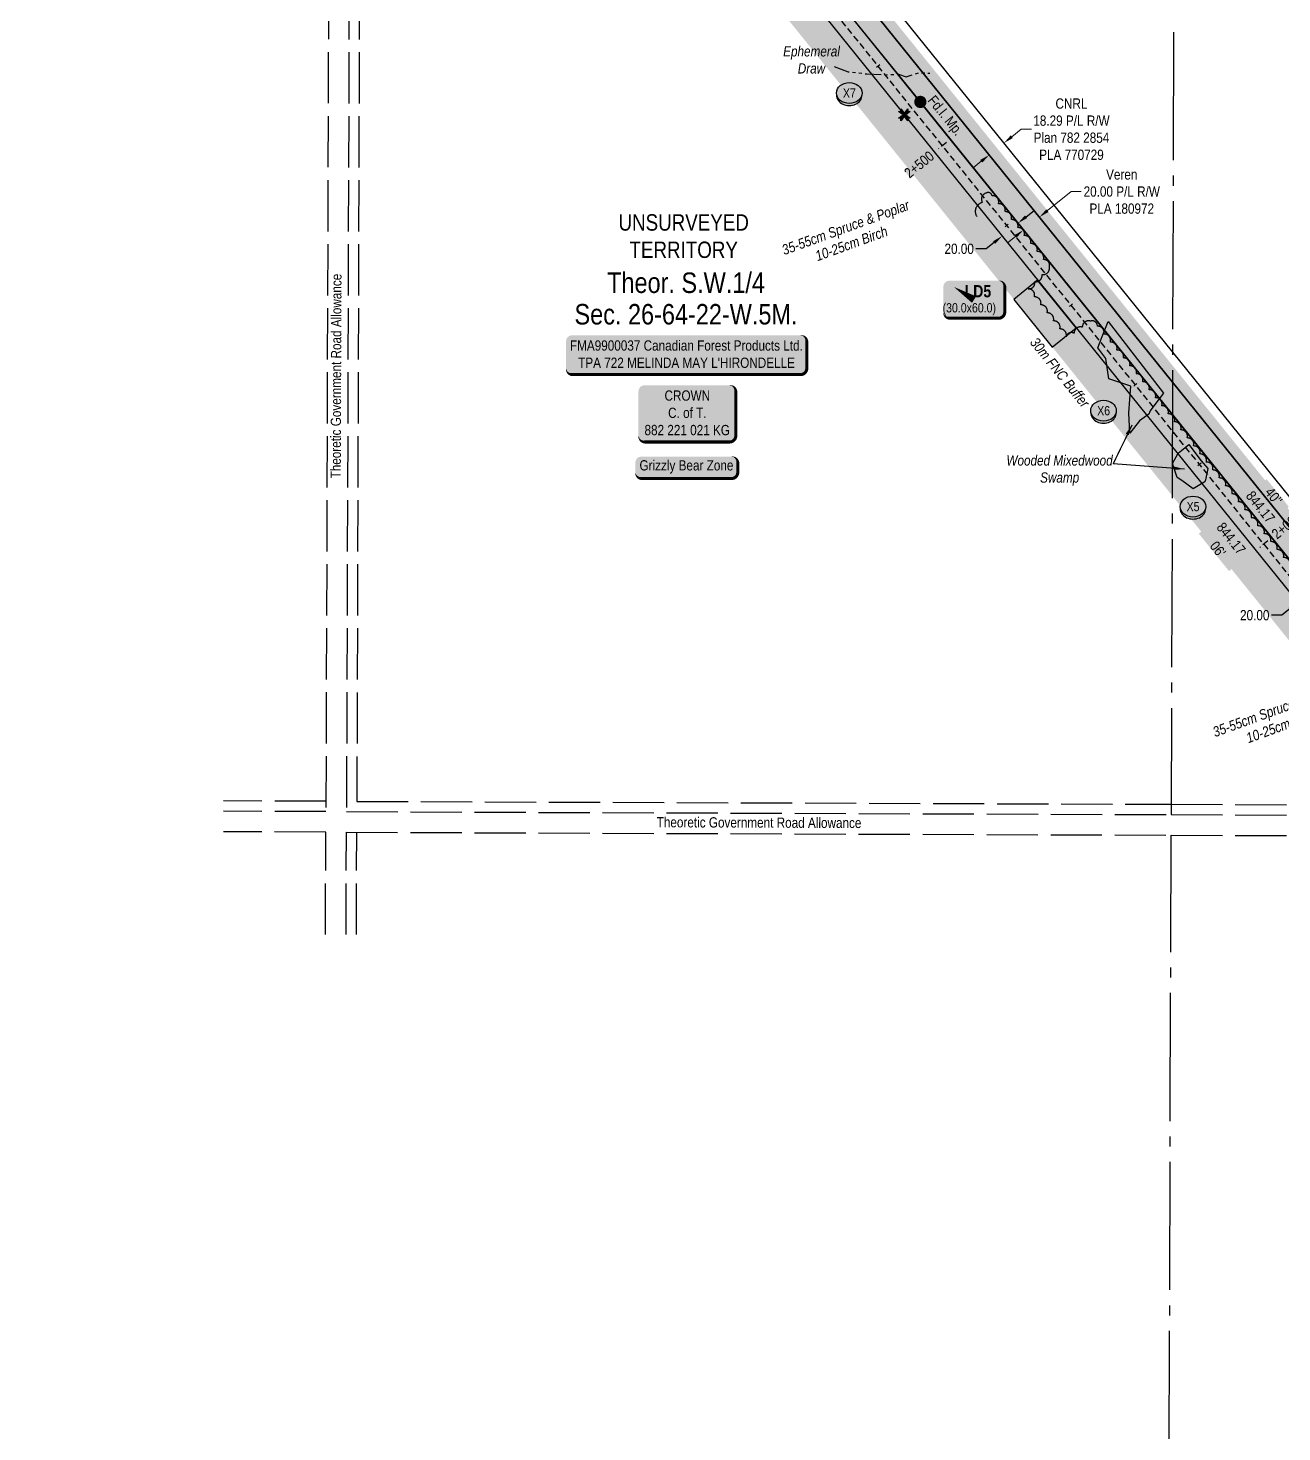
# Model space of a CAD drawing. Extents: x 481557 to 490744, y 6043801 to 6052728.
# Drawn here: x 484994 to 486218, y 6045237 to 6046608 of the extents above; entities that cross this region are included whole.
import ezdxf
from ezdxf.enums import TextEntityAlignment as Align

# ---------------------------------------------------------------- set-up
doc = ezdxf.new("R2010")
doc.units = 0
doc.header["$LTSCALE"] = 5
doc.header["$PDSIZE"] = 5
for name, pattern in [('0', [1, 1, 0]), ('foc-QUARTERLINE', [33, 25, -3, 2, -3]), ('foc-TIELINE', [1.875, 1.25, -0.625]), ('foc-TOPO-ephemeral', [6.25, 3.125, -0.625, 0.625, -0.625, 0.625, -0.625]), ('foc-UNSURVEYED', [12.5, 10, -2.5])]:
    doc.linetypes.add(name, pattern=pattern)
doc.layers.get('Defpoints').update_dxf_attribs({"color": 9})
for name, color, linetype in [('AS-OWNER', 7, 'Continuous'), ('AS-SURFACE IMPACT', 7, 'Continuous'), ('C-RW', 13, 'Continuous'), ('C-SYMBOL', 7, 'Continuous'), ('F-RW', 190, 'Continuous'), ('L-BD', 7, 'Continuous'), ('L-MON', 1, 'Continuous'), ('L-QSEC', 8, 'foc-QUARTERLINE'), ('L-ROAD-T', 7, 'Continuous'), ('L-UNS-T', 3, 'Continuous'), ('L-USEC', 7, 'foc-UNSURVEYED'), ('P-BUFFER-H 30m', 51, 'Continuous'), ('P-BUFFER-T', 40, 'Continuous'), ('P-CROSSINGS', 250, 'Continuous'), ('P-PROPOSED', 10, 'Continuous'), ('P-PROPOSED-H', 21, 'Continuous'), ('P-TEMP-BLOCKS', 250, 'Continuous'), ('P-TEMP-H', 41, 'Continuous'), ('P-TEMP_LOG DECK', 46, 'Continuous'), ('P-TXT', 4, 'Continuous'), ('T-BUSH', 110, '0'), ('T-BUSH-T', 110, 'Continuous'), ('T-DRAW', 143, 'foc-TOPO-ephemeral'), ('T-TIE', 201, 'foc-TIELINE'), ('T-WATER-T', 170, 'Continuous'), ('WETLAND', 143, 'Continuous'), ('WETLAND-T', 146, 'Continuous')]:
    doc.layers.add(name, color=color, linetype=linetype)
doc.layers.add('C-AR-T', color=13, linetype='Continuous', lineweight=9)
doc.layers.add('F-RW-T', color=190, linetype='Continuous', lineweight=9)
doc.styles.add('100L', font='ARIALN.TTF', dxfattribs={"height": 11})
doc.styles.add('175L', font='ARIALN.TTF', dxfattribs={"height": 20})
doc.styles.add('80', font='ARIALN.TTF', dxfattribs={"height": 10})
doc.styles.add('80CG', font='ARIALN.TTF', dxfattribs={"height": 10})
doc.styles.add('80L', font='ARIALN.TTF', dxfattribs={"height": 10})
doc.styles.add('80LS', font='ARIALNI.TTF', dxfattribs={"height": 10})
doc.styles.add('BOLD', font='ARIALNB.TTF')
doc.styles.add('Crossing', font='ARIALN.TTF', dxfattribs={"height": 10})
doc.dimstyles.new('Compass 5 000', dxfattribs={"dimscale": 5, "dimtxt": 9, "dimasz": 2, "dimexe": 0.2, "dimexo": 0.0625, "dimgap": 0.5, "dimtad": 0, "dimtih": 1, "dimtoh": 1, "dimzin": 0, "dimdsep": 46, "dimtxsty": '80CG', "dimcen": 0.1, "dimse1": 1, "dimse2": 1, "dimclrd": 256, "dimclrt": 256, "dimaunit": 1, "dimadec": 4, "dimazin": 0, "dimtfac": 0.06, "dimtofl": 0, "dimtmove": 0, "dimatfit": 1, "dimfxl": 0.2, "dimtolj": 1, "dimtzin": 0, "dimlwd": -1, "dimarcsym": 0})

# ---------------------------------------------------------------- blocks, each defined once
blk = doc.blocks.new('*U75')
h = blk.add_hatch(color=255)
edge = h.paths.add_edge_path()
edge.add_line((-111.5, -20), (111.5, -20))
edge.add_arc((111.5, -14), 6, 270, 360)
edge.add_line((117.5, -14), (117.5, 12.5))
edge.add_arc((111.5, 12.5), 6, 0, 90)
edge.add_line((111.5, 18.5), (-111.5, 18.5))
edge.add_arc((-111.5, 12.5), 6, 90, 180)
edge.add_line((-117.5, 12.5), (-117.5, -14))
edge.add_arc((-111.5, -14), 6, 180, 270)
at = {"color": 44, "flags": 128}
blk.add_lwpolyline([(-111.5, -20, 3, 3, 0), (111.5, -20, 3, 3, 0.414214), (117.5, -14, 3, 3, 0), (117.5, 12.5, 3, 0, 0.414214), (111.5, 18.5, 0, 0, 0), (-111.5, 18.5, 0, 0, 0.414214), (-117.5, 12.5, 0, 0, 0), (-117.5, -14, 0, 3, 0.414214)], format="xyseb", close=True, dxfattribs=at)
at = {"color": 44, "style": '80'}
blk.add_attdef('ENTER_TEXT_001', (-36, -5), '', height=10, dxfattribs=at)
blk = doc.blocks.new('*D67')
at = {"layer": 'C-AR-T', "transparency": 16777216}
for p, q in [((485989.4, 6046429.6), (486012.5, 6046448.2)), ((486012.5, 6046448.2), (486022.5, 6046448.2)), ((485958.2, 6046404.4), (485950.4, 6046398.1))]:
    blk.add_line(p, q, dxfattribs=at)
for points in [[(485988.4, 6046430.9), (485990.5, 6046428.3), (485981.7, 6046423.3)], [(485957.2, 6046405.7), (485959.3, 6046403.1), (485966, 6046410.7)]]:
    blk.add_solid(points, dxfattribs=at)
at = {"layer": 'Defpoints', "color": 0, "transparency": 16777216}
for p in [(485966, 6046410.7), (486007.9, 6046390.7), (485992.3, 6046378.1)]:
    blk.add_point(p, dxfattribs=at)
at = {"layer": 'C-AR-T', "transparency": 16777216, "insert": (486062, 6046448.2), "char_height": 10, "attachment_point": 5, "style": '80CG'}
blk.add_mtext('\\A1;Veren\\P20.00 P/L R/W\\PPLA 180972', dxfattribs=at)
blk = doc.blocks.new('*D69')
at = {"layer": 'Defpoints', "color": 0, "transparency": 16777216}
for p in [(485950.8, 6046490.7), (485932.7, 6046484.1), (485936.6, 6046479.3)]:
    blk.add_point(p, dxfattribs=at)
at = {"layer": 'F-RW-T', "transparency": 16777216}
for p, q in [((485954.7, 6046501.8), (485963.8, 6046509.1)), ((485963.8, 6046509.1), (485973.8, 6046509.1)), ((485924.9, 6046477.8), (485917.1, 6046471.5))]:
    blk.add_line(p, q, dxfattribs=at)
for points in [[(485953.7, 6046503.1), (485955.7, 6046500.5), (485946.9, 6046495.5)], [(485923.9, 6046479.1), (485925.9, 6046476.5), (485932.7, 6046484.1)]]:
    blk.add_solid(points, dxfattribs=at)
at = {"layer": 'F-RW-T', "transparency": 16777216, "insert": (486012.9, 6046509.1), "char_height": 10, "attachment_point": 5, "style": '80CG'}
blk.add_mtext('\\A1;CNRL\\P18.29 P/L R/W\\PPlan 782 2854\\PPLA 770729', dxfattribs=at)
blk = doc.blocks.new('fdia')
at = {"color": 255, "const_width": 1}
blk.add_lwpolyline([(-0.5, 0, 1), (0.5, 0, 1)], format="xyb", close=True, dxfattribs=at)
blk = doc.blocks.new('Fdiaa')
blk.add_blockref('fdia', (0, 0))
blk = doc.blocks.new('fdib')
at = {"color": 1, "const_width": 1.6}
blk.add_lwpolyline([(-0.4, 0, 1), (0.4, 0, 1)], format="xyb", close=True, dxfattribs=at)
at = {"color": 1}
blk.add_circle((0, 0), 0.8, dxfattribs=at)
blk = doc.blocks.new('Fdibb')
blk.add_blockref('fdib', (0, 0))
blk = doc.blocks.new('fdicc')
for name in ['Fdibb', 'Fdiaa']:
    blk.add_blockref(name, (0, 0))
blk = doc.blocks.new('FDI')
blk.add_blockref('fdicc', (0, 0))
blk = doc.blocks.new('TEMP')
h = blk.add_hatch(color=255)
h.dxf.hatch_style = 1
h.paths.add_polyline_path([(0, 0.25), (-0.67, 1.15), (-0.67, 0.67), (-1.15, 0.67), (-0.25, 0), (-1.15, -0.67), (-0.67, -0.67), (-0.67, -1.15), (0, -0.25), (0.67, -1.15), (0.67, -0.67), (1.15, -0.67), (0.25, 0), (1.15, 0.67), (0.67, 0.67), (0.67, 1.15)])
h.paths.add_polyline_path([(0.57, 0.85), (0.57, 0.57), (0.85, 0.57), (0.08, 0), (0.85, -0.57), (0.57, -0.57), (0.57, -0.85), (0, -0.08), (-0.57, -0.85), (-0.57, -0.57), (-0.85, -0.57), (-0.08, 0), (-0.85, 0.57), (-0.57, 0.57), (-0.57, 0.85), (0, 0.08)], flags=16)
h = blk.add_hatch(color=1)
h.dxf.hatch_style = 1
h.paths.add_polyline_path([(0, 0.08), (-0.57, 0.85), (-0.57, 0.57), (-0.85, 0.57), (-0.08, 0), (-0.85, -0.57), (-0.57, -0.57), (-0.57, -0.85), (0, -0.08), (0.57, -0.85), (0.57, -0.57), (0.85, -0.57), (0.08, 0), (0.85, 0.57), (0.57, 0.57), (0.57, 0.85)])
at = {"color": 1}
for p, q in [((-0.08, 0), (0.08, 0)), ((0, 0.08), (0, -0.08))]:
    blk.add_line(p, q, dxfattribs=at)
at = {"color": 255, "flags": 128}
blk.add_lwpolyline([(-0.25, 0), (-1.15, 0.67), (-0.67, 0.67), (-0.67, 1.15), (0, 0.25), (0.67, 1.15), (0.67, 0.67), (1.15, 0.67), (0.25, 0), (1.15, -0.67), (0.67, -0.67), (0.67, -1.15), (0, -0.25), (-0.67, -1.15), (-0.67, -0.67), (-1.15, -0.67)], close=True, dxfattribs=at)
at = {"color": 1, "flags": 128}
blk.add_lwpolyline([(-0.08, 0), (-0.85, 0.57), (-0.57, 0.57), (-0.57, 0.85), (0, 0.08), (0.57, 0.85), (0.57, 0.57), (0.85, 0.57), (0.08, 0), (0.85, -0.57), (0.57, -0.57), (0.57, -0.85), (0, -0.08), (-0.57, -0.85), (-0.57, -0.57), (-0.85, -0.57)], close=True, dxfattribs=at)
blk = doc.blocks.new('*U87')
h = blk.add_hatch(color=191)
edge = h.paths.add_edge_path()
edge.add_line((-24, -18.2), (24, -18.2))
edge.add_arc((24, -12.2), 6, 270, 360)
edge.add_line((30, -12.2), (30, 12.5))
edge.add_arc((24, 12.5), 6, 0, 90)
edge.add_line((24, 18.5), (-24, 18.5))
edge.add_arc((-24, 12.5), 6, 90, 180)
edge.add_line((-30, 12.5), (-30, -12.2))
edge.add_arc((-24, -12.2), 6, 180, 270)
at = {"color": 250, "flags": 128}
blk.add_lwpolyline([(-24, -18.2, 3, 3, 0), (24, -18.2, 3, 3, 0.414214), (30, -12.2, 3, 3, 0), (30, 12.5, 3, 0, 0.414214), (24, 18.5, 0, 0, 0), (-24, 18.5, 0, 0, 0.414214), (-30, 12.5, 0, 0, 0), (-30, -12.2, 0, 3, 0.414214)], format="xyseb", close=True, dxfattribs=at)
at = {"flags": 128}
blk.add_lwpolyline([(-19.7, 12.4, 0, 7.5, 0), (0, 0, 0, 0, 0)], format="xyseb", dxfattribs=at)
at = {"color": 250}
for tag, p, height, style in [('TEMP_AREA_W1_001', (-9.2, 2.2), 12, 'BOLD'), ('ENTER_TEXT_001', (-30.7, -12.5), 9, '80')]:
    blk.add_attdef(tag, p, '', height=height, dxfattribs=dict(at, style=style))
blk = doc.blocks.new('*D95')
at = {"layer": 'C-AR-T', "transparency": 16777216}
for p, q in [((484573.8, 6045876.3), (484573.2, 6045886.3)), ((484579.2, 6045781.5), (484582.5, 6045723)), ((484582.5, 6045723), (484592.5, 6045723))]:
    blk.add_line(p, q, dxfattribs=at)
for points in [[(484575.4, 6045876.4), (484572.1, 6045876.2), (484574.3, 6045866.4)], [(484580.9, 6045781.6), (484577.5, 6045781.4), (484578.6, 6045791.5)]]:
    blk.add_solid(points, dxfattribs=at)
at = {"layer": 'Defpoints', "color": 0, "transparency": 16777216}
for p in [(485597.2, 6045925), (485601.5, 6045850.1), (484578.6, 6045791.5)]:
    blk.add_point(p, dxfattribs=at)
at = {"layer": 'C-AR-T', "transparency": 16777216, "insert": (484631.6, 6045723), "char_height": 10, "attachment_point": 5, "style": '80CG'}
blk.add_mtext('\\A1;Veren\\P15.00 P/L R/W\\PPLA 190056', dxfattribs=at)
blk = doc.blocks.new('*D100')
at = {"layer": 'Defpoints', "color": 0, "transparency": 16777216}
for p in [(486233.7, 6046047.1), (486259.4, 6046047.2), (486243.8, 6046034.7)]:
    blk.add_point(p, dxfattribs=at)
at = {"layer": 'P-TXT', "transparency": 16777216}
for p, q in [((486257.1, 6046066), (486264.9, 6046072.2)), ((486226, 6046040.8), (486218.2, 6046034.6)), ((486218.2, 6046034.6), (486208.2, 6046034.6))]:
    blk.add_line(p, q, dxfattribs=at)
for points in [[(486256, 6046067.3), (486258.1, 6046064.7), (486249.3, 6046059.7)], [(486224.9, 6046042.1), (486227, 6046039.6), (486233.7, 6046047.1)]]:
    blk.add_solid(points, dxfattribs=at)
at = {"layer": 'P-TXT', "transparency": 16777216, "insert": (486191.8, 6046034.6), "char_height": 10, "attachment_point": 5, "style": '80CG'}
blk.add_mtext('\\A1;20.00', dxfattribs=at)
blk = doc.blocks.new('*D101')
at = {"layer": 'Defpoints', "color": 0, "transparency": 16777216}
for p in [(485962, 6046415.9), (485945.2, 6046404.8), (485946.4, 6046403.3)]:
    blk.add_point(p, dxfattribs=at)
at = {"layer": 'P-TXT', "transparency": 16777216}
for p, q in [((485968.6, 6046423.6), (485976.4, 6046429.9)), ((485937.4, 6046398.5), (485929.7, 6046392.3)), ((485929.7, 6046392.3), (485919.7, 6046392.3))]:
    blk.add_line(p, q, dxfattribs=at)
for points in [[(485967.5, 6046424.9), (485969.6, 6046422.3), (485960.8, 6046417.4)], [(485936.4, 6046399.8), (485938.5, 6046397.2), (485945.2, 6046404.8)]]:
    blk.add_solid(points, dxfattribs=at)
at = {"layer": 'P-TXT', "transparency": 16777216, "insert": (485903.3, 6046392.3), "char_height": 10, "attachment_point": 5, "style": '80CG'}
blk.add_mtext('\\A1;20.00', dxfattribs=at)
blk = doc.blocks.new('xing2')
h = blk.add_hatch(color=50)
h.dxf.hatch_style = 1
edge = h.paths.add_edge_path()
edge.add_ellipse((0, 0), major_axis=(-12.5, 0), ratio=0.816297, start_angle=0, end_angle=360)
h = blk.add_hatch(color=250)
h.dxf.hatch_style = 1
edge = h.paths.add_edge_path()
edge.add_ellipse((0, -2), major_axis=(-12.5, 0), ratio=0.816297, start_angle=0, end_angle=180)
edge.add_line((12.5, -2), (12.5, 0))
edge.add_ellipse((0, 0), major_axis=(-12.5, 0), ratio=0.816297, start_angle=0, end_angle=180, ccw=False)
edge.add_line((-12.5, 0), (-12.5, -2))
at = {"color": 250}
blk.add_ellipse((0, 0), major_axis=(-12.5, 0), ratio=0.816297, dxfattribs=at)
blk.add_ellipse((0, -2), major_axis=(-12.5, 0), ratio=0.816297, start_param=0, end_param=3.141593, dxfattribs=at)
at = {"color": 250, "style": 'Crossing'}
blk.add_attdef('CROSSING', text='', height=9, dxfattribs=at).set_placement((0.1, 0), align=Align.MIDDLE_CENTER)
at = {"color": 250, "style": 'Crossing', "flags": 1}
for tag, p in [('OWNER', (0.1, -12.5)), ('DESCRIPTION', (0.1, -25.8)), ('LOCATION', (0.1, -39.3)), ('DWG_REF', (0.1, -52.8))]:
    blk.add_attdef(tag, text='', height=9, dxfattribs=at).set_placement(p, align=Align.MIDDLE_CENTER)
blk = doc.blocks.new('*U175')
h = blk.add_hatch(color=255)
edge = h.paths.add_edge_path()
edge.add_line((-44, -11.5), (44, -11.5))
edge.add_arc((44, -5.5), 6, 270, 360)
edge.add_line((50, -5.5), (50, 4))
edge.add_arc((44, 4), 6, 0, 90)
edge.add_line((44, 10), (-44, 10))
edge.add_arc((-44, 4), 6, 90, 180)
edge.add_line((-50, 4), (-50, -5.5))
edge.add_arc((-44, -5.5), 6, 180, 270)
at = {"color": 131, "flags": 128}
blk.add_lwpolyline([(-44, -11.5, 3, 3, 0), (44, -11.5, 3, 3, 0.414214), (50, -5.5, 3, 3, 0), (50, 4, 3, 0, 0.414214), (44, 10, 0, 0, 0), (-44, 10, 0, 0, 0.414214), (-50, 4, 0, 0, 0), (-50, -5.5, 0, 3, 0.414214)], format="xyseb", close=True, dxfattribs=at)
at = {"color": 131, "style": '80'}
blk.add_attdef('ENTER_TEXT_001', (-36, -5), '', height=10, dxfattribs=at)
blk = doc.blocks.new('*U32')
h = blk.add_hatch(color=255)
edge = h.paths.add_edge_path()
edge.add_line((-41.5, -28.5), (41.5, -28.5))
edge.add_arc((41.5, -22.5), 6, 270, 360)
edge.add_line((47.5, -22.5), (47.5, 21))
edge.add_arc((41.5, 21), 6, 0, 90)
edge.add_line((41.5, 27), (-41.5, 27))
edge.add_arc((-41.5, 21), 6, 90, 180)
edge.add_line((-47.5, 21), (-47.5, -22.5))
edge.add_arc((-41.5, -22.5), 6, 180, 270)
at = {"color": 14, "flags": 128}
blk.add_lwpolyline([(-41.5, -28.5, 3, 3, 0), (41.5, -28.5, 3, 3, 0.414214), (47.5, -22.5, 3, 3, 0), (47.5, 21, 3, 0, 0.414214), (41.5, 27, 0, 0, 0), (-41.5, 27, 0, 0, 0.414214), (-47.5, 21, 0, 0, 0), (-47.5, -22.5, 0, 3, 0.414214)], format="xyseb", close=True, dxfattribs=at)
at = {"color": 14, "style": '80'}
blk.add_attdef('ENTER_TEXT_001', (-26.8, -4.9), '', height=10, dxfattribs=at)

msp = doc.modelspace()

# ---------------------------------------------------------------- hatches: boundary and pattern name
at = {"layer": 'P-BUFFER-H 30m'}
h = msp.add_hatch(color=256, dxfattribs=at)
h.dxf.hatch_style = 1
edge = h.paths.add_edge_path()
edge.add_line((484340.381, 6048613.97), (484003.208, 6048912.075))
edge.add_line((484003.208, 6048912.075), (483912.878, 6049036.152))
edge.add_arc((483888.624, 6049018.495), 30, 36.05524, 126.05524)
edge.add_line((483870.967, 6049042.749), (483823.881, 6049008.469))
edge.add_line((483823.881, 6049008.469), (483769.927, 6049082.579))
edge.add_arc((483745.674, 6049064.922), 30, 36.05524, 74.636786)
edge.add_arc((483723.651, 6049095.172), 30, 357.473695, 396.05524)
edge.add_line((483747.905, 6049112.829), (483721.023, 6049149.754))
edge.add_arc((483696.77, 6049132.097), 30, 36.05524, 90.111212)
edge.add_line((483696.711, 6049162.097), (483696.751, 6049173.225))
edge.add_arc((483666.751, 6049173.33), 30, 359.797904, 396.05524)
edge.add_line((483691.004, 6049190.987), (483344.157, 6049667.416))
edge.add_arc((483319.903, 6049649.759), 30, 36.05524, 50.961766)
edge.add_line((483338.798, 6049673.061), (483192.043, 6049792.063))
edge.add_line((483192.043, 6049792.063), (483068.853, 6049891.956))
edge.add_line((483068.853, 6049891.956), (483068.906, 6049973.808))
edge.add_arc((483038.906, 6049973.827), 30, 359.962988, 377.004049)
edge.add_line((483067.595, 6049982.6), (483024.782, 6050122.599))
edge.add_arc((482996.093, 6050113.826), 30, 17.004049, 69.763828)
edge.add_line((483006.47, 6050141.974), (483015.33, 6050158.643))
edge.add_arc((482988.84, 6050172.723), 30, 332.008161, 353.661808)
edge.add_line((483018.656, 6050169.411), (483037.528, 6050339.308))
edge.add_line((483037.528, 6050339.308), (483126.42, 6050329.434))
edge.add_arc((483129.732, 6050359.251), 30, 263.661808, 353.661808)
edge.add_line((483159.548, 6050355.939), (483161.755, 6050375.806))
edge.add_arc((483131.939, 6050379.118), 30, 353.661808, 443.661808)
edge.add_line((483135.25, 6050408.934), (482996.674, 6050424.327))
edge.add_arc((482993.362, 6050394.51), 30, 83.661808, 173.661808)
edge.add_line((482963.546, 6050397.822), (482954.388, 6050315.372))
edge.add_line((482954.388, 6050315.372), (482908.511, 6050113.203))
edge.add_arc((482937.767, 6050106.564), 30, 167.214757, 257.214757)
edge.add_line((482931.128, 6050077.308), (482956.766, 6050071.49))
edge.add_line((482956.766, 6050071.49), (482988.912, 6049966.37))
edge.add_line((482988.912, 6049966.37), (482988.848, 6049868.165))
edge.add_arc((483018.848, 6049868.146), 30, 179.962988, 230.961766)
edge.add_line((482999.953, 6049844.844), (483141.663, 6049729.933))
edge.add_line((483141.663, 6049729.933), (483283.338, 6049615.05))
edge.add_line((483283.338, 6049615.05), (483642.378, 6049121.874))
edge.add_arc((483666.632, 6049139.531), 30, 216.05524, 270.111212)
edge.add_line((483666.69, 6049109.531), (483666.651, 6049098.403))
edge.add_arc((483696.65, 6049098.298), 30, 179.797904, 217.303869)
edge.add_line((483672.787, 6049080.116), (483675.185, 6049076.97))
edge.add_arc((483699.048, 6049095.151), 30, 217.303869, 254.249544)
edge.add_arc((483720.878, 6049065.019), 30, 177.595482, 216.05524)
edge.add_line((483696.624, 6049047.362), (483762.131, 6048957.382))
edge.add_line((483762.131, 6048957.382), (483689.322, 6048904.388))
edge.add_arc((483706.976, 6048880.133), 30, 126.048728, 216.048728)
edge.add_line((483682.721, 6048862.478), (483688.606, 6048854.393))
edge.add_arc((483712.861, 6048872.048), 30, 216.048728, 306.048728)
edge.add_line((483730.515, 6048847.792), (483811.244, 6048906.55))
edge.add_arc((483793.59, 6048930.806), 30, 306.048728, 312.387022)
edge.add_arc((483812.889, 6048938.633), 30, 271.76727, 306.05524)
edge.add_line((483830.546, 6048914.379), (483877.632, 6048948.659))
edge.add_line((483877.632, 6048948.659), (483941.753, 6048860.583))
edge.add_arc((483966.007, 6048878.24), 30, 216.05524, 228.519101)
edge.add_line((483946.136, 6048855.765), (484284.245, 6048556.832))
edge.add_line((484284.245, 6048556.832), (485176.199, 6047451.079))
edge.add_line((485176.199, 6047451.079), (485115.331, 6047401.981))
edge.add_arc((485134.167, 6047378.631), 30, 128.89134, 162.898988)
edge.add_arc((485121.912, 6047362.344), 30, 123.182874, 128.14601)
edge.add_line((485103.382, 6047385.938), (485024.739, 6047324.171))
edge.add_arc((485043.269, 6047300.578), 30, 128.14601, 218.14601)
edge.add_line((485019.675, 6047282.048), (485025.852, 6047274.183))
edge.add_arc((485049.445, 6047292.713), 30, 218.14601, 308.14601)
edge.add_line((485067.975, 6047269.12), (485138.977, 6047324.885))
edge.add_line((485138.977, 6047324.885), (485407.647, 6046991.815))
edge.add_arc((485430.997, 6047010.651), 30, 218.89134, 247.615614)
edge.add_line((485419.573, 6046982.911), (485422.084, 6046981.877))
edge.add_line((485422.084, 6046981.877), (485493.919, 6046892.816))
edge.add_arc((485517.27, 6046911.651), 30, 218.889225, 255.640835)
edge.add_line((485509.83, 6046882.588), (485524.425, 6046878.852))
edge.add_line((485524.425, 6046878.852), (486832.586, 6045257.03))
edge.add_line((486832.586, 6045257.03), (487266.202, 6044719.512))
edge.add_line((487266.202, 6044719.512), (487219.98, 6044719.388))
edge.add_arc((487220.061, 6044689.388), 30, 90.15427, 180.15427)
edge.add_line((487190.061, 6044689.307), (487190.088, 6044679.312))
edge.add_arc((487220.088, 6044679.393), 30, 180.15427, 270.15427)
edge.add_line((487220.168, 6044649.393), (487324.124, 6044649.673))
edge.add_arc((487324.044, 6044679.673), 30, 270.15427, 270.616912)
edge.add_arc((487340.88, 6044674.721), 30, 236.602714, 270.15427)
edge.add_line((487340.961, 6044644.721), (487521.159, 6044645.206))
edge.add_arc((487521.079, 6044675.206), 30, 270.15427, 360.15427)
edge.add_line((487551.078, 6044675.287), (487551.025, 6044695.276))
edge.add_arc((487521.025, 6044695.196), 30, 0.15427, 90.15427)
edge.add_line((487520.944, 6044725.195), (487364.729, 6044724.775))
edge.add_line((487364.729, 6044724.775), (486894.845, 6045307.251))
edge.add_line((486894.845, 6045307.251), (485576.26, 6046941.996))
edge.add_arc((485552.909, 6046923.162), 30, 38.889638, 75.640835)
edge.add_line((485560.349, 6046952.224), (485545.755, 6046955.96))
edge.add_line((485545.755, 6046955.96), (485476.308, 6047042.059))
edge.add_arc((485452.958, 6047023.225), 30, 38.889225, 67.615614)
edge.add_line((485464.382, 6047050.964), (485461.869, 6047051.999))
edge.add_line((485461.869, 6047051.999), (485204.461, 6047371.107))
edge.add_line((485204.461, 6047371.107), (485265.329, 6047420.206))
edge.add_arc((485246.493, 6047443.556), 30, 308.89134, 398.89134)
edge.add_line((485269.843, 6047462.392), (484486.955, 6048432.936))
edge.add_line((484486.955, 6048432.936), (484492.388, 6048439.076))
edge.add_arc((484469.921, 6048458.956), 30, 318.496338, 408.424467)
edge.add_line((484489.829, 6048481.398), (484342.29, 6048612.277))
edge.add_line((484342.29, 6048612.277), (484340.381, 6048613.97))
at = {"layer": 'P-PROPOSED-H'}
h = msp.add_hatch(color=256, dxfattribs=at)
h.dxf.hatch_style = 1
h.paths.add_polyline_path([(483720.878, 6049065.019), (483812.889, 6048938.633), (483884.229, 6048990.57), (483966.007, 6048878.24), (484306.009, 6048577.634), (485218.384, 6047446.565), (485134.167, 6047378.631), (485430.997, 6047010.651), (485440.612, 6047006.691), (485517.27, 6046911.651), (485541.519, 6046905.443), (486855.937, 6045275.864), (487340.88, 6044674.721), (487521.079, 6044675.206), (487521.025, 6044695.196), (487350.416, 6044694.736), (486871.495, 6045288.415), (485552.909, 6046923.162), (485528.66, 6046929.369), (485452.958, 6047023.225), (485443.342, 6047027.185), (485162.276, 6047375.622), (485246.493, 6047443.556), (484320.51, 6048591.495), (483980.883, 6048891.77), (483888.624, 6049018.495), (483817.284, 6048966.559), (483745.674, 6049064.922)])
at = {"layer": 'P-TEMP-H'}
h = msp.add_hatch(color=256, dxfattribs=at)
h.dxf.hatch_style = 1
h.paths.add_polyline_path([(486017.559, 6046315.14), (485979.909, 6046361.816), (485956.571, 6046342.991), (485994.221, 6046296.315)])

# ---------------------------------------------------------------- linework, layer by layer
at = {"layer": 'C-RW', "flags": 128}
for points in [[(484833.716, 6047429.441), (485032.482, 6047451.869), (485050.865, 6047453.948), (485070.728, 6047456.19), (485142.205, 6047464.259), (485152.587, 6047451.45), (485152.587, 6047451.45), (485289.845, 6047281.284), (485319.738, 6047244.108), (485503.903, 6047015.906), (485506.501, 6047012.685), (485519.161, 6046996.865), (485521.75, 6046993.579), (485526.812, 6046987.379), (485546.476, 6046963), (485555.83, 6046951.328), (485568.288, 6046935.958), (485802.83, 6046645.059), (486111.665, 6046262.286), (486445.186, 6045848.788)], [(486395.099, 6045879.024), (486111.423, 6046230.794), (485865.39, 6046535.736), (485777.063, 6046645.151), (485552.909, 6046923.162), (485540.371, 6046938.815), (485530.959, 6046950.484), (485502.445, 6046985.802), (485494.784, 6046995.291), (485479.402, 6047014.342), (485458.901, 6047039.735), (485319.638, 6047212.49), (485289.597, 6047249.737), (485133.827, 6047442.869), (485073.177, 6047435.996), (485053.313, 6047433.754), (484838.552, 6047409.869)]]:
    msp.add_lwpolyline(points, dxfattribs=at)
at = {"layer": 'F-RW', "flags": 128}
for points in [[(486445.186, 6045848.788), (486111.665, 6046262.286), (485802.83, 6046645.059), (485568.288, 6046935.958), (485555.83, 6046951.328), (485546.476, 6046963), (485526.812, 6046987.379), (485521.75, 6046993.579), (485519.161, 6046996.865), (485506.352, 6047012.652), (485503.754, 6047015.873), (485319.738, 6047244.108), (485289.697, 6047281.251), (485152.439, 6047451.417), (485142.055, 6047464.225), (485127.174, 6047482.662), (485058.254, 6047568.205), (484501.979, 6048257.818)], [(484525.534, 6048257.732), (485148.701, 6047485.093), (485163.612, 6047466.681), (485175.993, 6047451.331), (485289.789, 6047310.256), (485319.83, 6047273.027), (485526.045, 6047017.354), (485549.15, 6046988.742), (485560.656, 6046974.477), (485570.053, 6046962.795), (485582.432, 6046947.593), (485826.395, 6046644.976), (486111.604, 6046291.291), (486468.672, 6045848.704)]]:
    msp.add_lwpolyline(points, dxfattribs=at)
at = {"layer": 'L-QSEC'}
for p, q in [((486112.539, 6046603.979), (486110.253, 6045839.927)), ((486107.878, 6045045.773), (486110.193, 6045819.821))]:
    msp.add_line(p, q, dxfattribs=at)
at = {"layer": 'L-USEC'}
for p, q in [((485287.688, 6046646.891), (485285.141, 6045842.868)), ((485307.794, 6046646.827), (485305.247, 6045842.797)), ((485317.847, 6046646.795), (485315.332, 6045852.814)), ((485285.186, 6045852.921), (485185.227, 6045853.283)), ((485315.332, 6045852.814), (486110.301, 6045849.98)), ((486110.301, 6045849.98), (486915.309, 6045847.114)), ((485285.15, 6045842.868), (485185.195, 6045843.23)), ((485305.247, 6045842.797), (486110.265, 6045839.927)), ((486110.265, 6045839.927), (486915.273, 6045837.061)), ((485285.077, 6045822.762), (485185.132, 6045823.124)), ((485284.761, 6045722.816), (485285.077, 6045822.762)), ((485304.867, 6045722.745), (485305.183, 6045822.699)), ((485305.183, 6045822.691), (486110.193, 6045819.821)), ((485314.92, 6045722.709), (485315.236, 6045822.667)), ((486110.193, 6045819.821), (486915.202, 6045816.955))]:
    msp.add_line(p, q, dxfattribs=at)
at = {"layer": 'T-BUSH', "flags": 128}
msp.add_lwpolyline([(486726.766, 6045386.499, 0.52056705), (486736.701, 6045387.586, 0.52056705), (486746.637, 6045388.672, 0.52056705), (486756.572, 6045389.758, 0.52056705), (486765.608, 6045393.303, 0.52056705), (486765.572, 6045401.32, 0.52056705), (486761.594, 6045410.489, 0.52056705), (486757.616, 6045419.658, 0.52056705), (486753.638, 6045428.826, 0.52056705), (486748.294, 6045437.167, 0.52056705), (486742.006, 6045444.936, 0.52056705), (486735.718, 6045452.705, 0.52056705), (486729.43, 6045460.474, 0.52056705), (486723.142, 6045468.243, 0.52056705), (486716.854, 6045476.012, 0.52056705), (486710.566, 6045483.781, 0.52056705), (486704.278, 6045491.55, 0.52056705), (486697.99, 6045499.318, 0.52056705), (486691.702, 6045507.087, 0.52056705), (486685.414, 6045514.856, 0.52056705), (486679.127, 6045522.625, 0.52056705), (486672.839, 6045530.394, 0.52056705), (486666.551, 6045538.163, 0.52056705), (486660.268, 6045545.936, 0.52056705), (486654.026, 6045553.742, 0.52056705), (486647.784, 6045561.548, 0.52056705), (486641.542, 6045569.354, 0.52056705), (486635.3, 6045577.159, 0.52056705), (486629.058, 6045584.965, 0.52056705), (486622.816, 6045592.771, 0.52056705), (486616.574, 6045600.577, 0.52056705), (486610.332, 6045608.383, 0.52056705), (486604.091, 6045616.189, 0.52056705), (486597.838, 6045623.987, 0.52056705), (486591.557, 6045631.76, 0.52056705), (486585.275, 6045639.534, 0.52056705), (486578.993, 6045647.308, 0.52056705), (486572.712, 6045655.082, 0.52056705), (486566.43, 6045662.856, 0.52056705), (486560.148, 6045670.63, 0.52056705), (486553.867, 6045678.404, 0.52056705), (486547.585, 6045686.178, 0.52056705), (486541.303, 6045693.952, 0.52056705), (486535.022, 6045701.726, 0.52056705), (486528.74, 6045709.5, 0.52056705), (486522.458, 6045717.274, 0.52056705), (486516.177, 6045725.048, 0.52056705), (486509.895, 6045732.822, 0.52056705), (486503.613, 6045740.596, 0.52056705), (486497.332, 6045748.37, 0.52056705), (486491.05, 6045756.144, 0.52056705), (486484.768, 6045763.918, 0.52056705), (486478.487, 6045771.692, 0.52056705), (486470.839, 6045771.322, 0.52056705), (486463.777, 6045775.658, 0.52056705), (486457.178, 6045783.165, 0.52056705), (486449.553, 6045781.024, 0.52056705), (486441.522, 6045775.074, 0.52056705), (486434.639, 6045778.188, 0.52056705), (486428.345, 6045785.952, 0.52056705), (486422.052, 6045793.716, 0.52056705), (486415.758, 6045801.481, 0.52056705), (486409.464, 6045809.245, 0.52056705), (486403.17, 6045817.009, 0.52056705), (486398.123, 6045824.581, 0.52056705), (486406.457, 6045830.098, 0.52056705), (486414.792, 6045835.614, 0.52056705), (486420.219, 6045841.61, 0.52056705), (486414.096, 6045849.51, 0.52056705), (486407.973, 6045857.409, 0.52056705), (486401.85, 6045865.308, 0.52056705), (486395.727, 6045873.208, 0.52056705), (486389.524, 6045881.044, 0.52056705), (486383.241, 6045888.817, 0.52056705), (486376.959, 6045896.591, 0.52056705), (486370.676, 6045904.364, 0.52056705), (486364.393, 6045912.137, 0.52056705), (486358.111, 6045919.91, 0.52056705), (486351.828, 6045927.683, 0.52056705), (486345.545, 6045935.456, 0.52056705), (486339.263, 6045943.229, 0.52056705), (486332.98, 6045951.003, 0.52056705), (486326.697, 6045958.776, 0.52056705), (486320.415, 6045966.549, 0.52056705), (486314.132, 6045974.322, 0.52056705), (486307.848, 6045982.094, 0.52056705), (486301.564, 6045989.866, 0.52056705), (486295.28, 6045997.638, 0.52056705), (486288.995, 6046005.41, 0.52056705), (486282.711, 6046013.182, 0.52056705), (486276.427, 6046020.954, 0.52056705), (486270.143, 6046028.725, 0.52056705), (486263.859, 6046036.497, 0.52056705), (486257.574, 6046044.269, 0.52056705), (486251.29, 6046052.041, 0.52056705), (486245.006, 6046059.813, 0.52056705), (486238.722, 6046067.585, 0.52056705), (486232.438, 6046075.357, 0.52056705), (486226.153, 6046083.129, 0.52056705), (486219.869, 6046090.901, 0.52056705), (486213.585, 6046098.673, 0.52056705), (486207.301, 6046106.444, 0.52056705), (486201.017, 6046114.216, 0.52056705), (486194.732, 6046121.988, 0.52056705), (486188.448, 6046129.76, 0.52056705), (486182.164, 6046137.532, 0.52056705), (486175.88, 6046145.304, 0.52056705), (486169.596, 6046153.076, 0.52056705), (486163.311, 6046160.848, 0.52056705), (486157.027, 6046168.62, 0.52056705), (486150.743, 6046176.392, 0.52056705), (486144.471, 6046184.173, 0.52056705), (486138.266, 6046192.009, 0.52056705), (486132.061, 6046199.844, 0.52056705), (486125.857, 6046207.68, 0.52056705), (486119.652, 6046215.515, 0.52056705), (486113.457, 6046223.358, 0.52056705), (486107.263, 6046231.203, 0.52056705), (486101.07, 6046239.047, 0.52056705), (486094.876, 6046246.891, 0.52056705), (486088.683, 6046254.736, 0.52056705), (486082.479, 6046262.571, 0.52056705), (486076.156, 6046270.313, 0.52056705), (486069.834, 6046278.054, 0.52056705), (486063.512, 6046285.795, 0.52056705), (486057.19, 6046293.536, 0.52056705), (486050.868, 6046301.277, 0.52056705), (486044.546, 6046309.018, 0.52056705), (486038.224, 6046316.759, 0.52056705), (486031.554, 6046321.737, 0.52056705), (486023.511, 6046315.804, 0.52056705), (486015.467, 6046309.871, 0.52056705), (486007.734, 6046306.262, 0.52056705), (486001.53, 6046314.098, 0.52056705), (485995.325, 6046321.933, 0.52056705), (485989.121, 6046329.769, 0.52056705), (485982.917, 6046337.605, 0.52056705), (485976.712, 6046345.441, 0.52056705), (485970.508, 6046353.277, 0.52056705), (485976.966, 6046360.282, 0.52056705), (485984.14, 6046367.241, 0.52056705), (485991.314, 6046374.2, 0.52056705), (485985.628, 6046381.943, 0.52056705), (485979.353, 6046389.722, 0.52056705), (485973.077, 6046397.5, 0.52056705), (485966.802, 6046405.279, 0.52056705), (485960.526, 6046413.058, 0.52056705), (485954.25, 6046420.837, 0.52056705), (485947.975, 6046428.616, 0.52056705), (485941.699, 6046436.395, 0.52056705), (485935.424, 6046444.173, 0.52056705), (485929.882, 6046446.894, 0.52056705), (485926.077, 6046437.652, 0.52056705), (485920.431, 6046423.938, 0.52056705)], format="xyb", dxfattribs=at)
at = {"layer": 'T-DRAW', "flags": 128}
msp.add_lwpolyline([(485781.211, 6046570.203), (485795.047, 6046565.139), (485813.266, 6046563.128), (485833.89, 6046562.298), (485844.104, 6046562.779), (485851.654, 6046560.149), (485863.601, 6046564.047), (485874.674, 6046563.973)], dxfattribs=at)
at = {"layer": 'T-TIE'}
for p, q in [((485825.767, 6046572.014), (485822.655, 6046569.504)), ((485890.847, 6046496.1), (485883.068, 6046489.825)), ((485951.264, 6046416.424), (485948.152, 6046413.914)), ((486014.014, 6046338.63), (486010.902, 6046336.12)), ((486076.764, 6046260.837), (486073.652, 6046258.327)), ((486139.514, 6046183.043), (486136.402, 6046180.533)), ((486204.598, 6046107.132), (486196.819, 6046100.857))]:
    msp.add_line(p, q, dxfattribs=at)
at = {"layer": 'WETLAND'}
for points in [[(486088.475, 6046230.943), (486079.467, 6046224.382), (486070.041, 6046212.48), (486069.037, 6046232.09), (486071.016, 6046258.241), (486049.224, 6046265.305), (486046.555, 6046285.26), (486038.649, 6046295.621), (486042.914, 6046306.562), (486048.686, 6046321.372), (486102.887, 6046251.31), (486095.351, 6046241.532), (486089.74, 6046234.252), (486088.475, 6046230.943)], [(486146.049, 6046177.931), (486143.618, 6046166.628), (486143.228, 6046164.813), (486131.758, 6046157.877), (486120.574, 6046166.251), (486116.213, 6046169.129), (486111.425, 6046182.652), (486116.998, 6046192.693), (486120.334, 6046195.505), (486127.35, 6046201.419), (486139.478, 6046185.24), (486146.049, 6046177.931)]]:
    msp.add_lwpolyline(points, close=True, dxfattribs=at)

# ---------------------------------------------------------------- block references
at = {"layer": 'AS-OWNER', "color": 4}
ref = msp.add_blockref('*U32', (485637.741, 6046232.216), dxfattribs=dict(at, xscale=0.99947139, yscale=0.99947139, zscale=0.99947139))
ref.add_attrib('ENTER_TEXT_001', 'CROWN', (485615.692, 6046244.05), dxfattribs={"layer": '0', "color": 14, "height": 9.9947, "style": '80'})
ref.add_attrib('ENTER_TEXT_002', 'C. of T.', (485619.186, 6046227.215), dxfattribs={"layer": '0', "color": 14, "height": 9.9947, "style": '80'})
ref.add_attrib('ENTER_TEXT_003', '882 221 021 KG', (485596.156, 6046210.38), dxfattribs={"layer": '0', "color": 14, "height": 9.99471, "style": '80'})
at = {"layer": 'AS-SURFACE IMPACT'}
ref = msp.add_blockref('*U75', (485637.026, 6046289.516), dxfattribs=at)
ref.add_attrib('ENTER_TEXT_001', 'FMA9900037 Canadian Forest Products Ltd.', (485523.359, 6046292.934), dxfattribs={"layer": '0', "color": 44, "height": 10, "style": '80'})
ref.add_attrib('ENTER_TEXT_002', "TPA 722 MELINDA MAY L'HIRONDELLE", (485531.374, 6046276.09), dxfattribs={"layer": '0', "color": 44, "height": 10, "style": '80'})
at = {"layer": 'L-MON', "xscale": 4.997356950000012, "yscale": 4.997356950000012, "zscale": 54.9709264500002}
msp.add_blockref('FDI', (485865.39, 6046535.736), dxfattribs=at)
at = {"layer": 'L-MON', "color": 2, "xscale": 4.997356950000007, "yscale": 4.997356950000007, "zscale": 4.997356950000007}
msp.add_blockref('TEMP', (485849.841, 6046523.194, 0.999), dxfattribs=at)
at = {"layer": 'P-CROSSINGS', "color": 3, "xscale": 0.9994680000000036, "yscale": 0.9994680000000036, "zscale": 0.9994680000000036}
for p, values in [((485796.011, 6046544.428), {'CROSSING': 'X7'}), ((486131.507, 6046140.667), {'CROSSING': 'X5'})]:
    msp.add_blockref('xing2', p, dxfattribs=at).add_auto_attribs(values)
at = {"layer": 'P-TEMP-BLOCKS', "xscale": 0.9994680000000036, "yscale": 0.9994680000000036, "zscale": 0.9994680000000036}
msp.add_blockref('*U87', (485917.803, 6046342.748), dxfattribs=at).add_auto_attribs({'TEMP_AREA_W1_001': 'LD5', 'ENTER_TEXT_001': '(30.0x60.0)'})
at = {"layer": 'P-TEMP-H'}
ref = msp.add_blockref('*U175', (485637.179, 6046179.548), dxfattribs=at)
ref.add_attrib('ENTER_TEXT_001', 'Grizzly Bear Zone', (485591.268, 6046175.929), dxfattribs={"layer": '0', "color": 131, "height": 10, "style": '80'})

# ---------------------------------------------------------------- texts
at = {"layer": 'C-SYMBOL', "color": 3, "insert": (485636.674, 6046369.23), "char_height": 20, "width": 215.98445, "attachment_point": 2, "line_spacing_factor": 0.922857, "style": '175L'}
msp.add_mtext('Theor. S.W.1/4 \\PSec. 26-64-22-W.5M.', dxfattribs=at)
at = {"layer": 'L-BD', "attachment_point": 2, "rotation": 308.8853, "style": '80L', "bg_fill": 1, "box_fill_scale": 1, "bg_fill_color": 51, "bg_fill_transparency": 0}
for s, insert, char_height, width in [("40'' 844.17", (486214.259, 6046153.921), 9.99471, 34.57694), ("844.17\\P06'", (486172.686, 6046112.704), 9.9947, 47.08123)]:
    msp.add_mtext(s, dxfattribs=dict(at, insert=insert, char_height=char_height, width=width))
at = {"layer": 'L-MON', "style": '80L'}
msp.add_text('Fd.I. Mp.', height=9.9947, rotation=308.840508, dxfattribs=at).set_placement((485889.12, 6046521.76), align=Align.MIDDLE)
at = {"layer": 'L-ROAD-T', "style": '80L'}
for rotation, p in [(89.796681, (485295.035, 6046268.088)), (359.789714, (485707.954, 6045832.163))]:
    msp.add_text('Theoretic Government Road Allowance', height=9.99468, rotation=rotation, dxfattribs=at).set_placement(p, align=Align.MIDDLE_CENTER)
at = {"layer": 'L-UNS-T', "color": 3, "insert": (485634.4, 6046404.624), "char_height": 16, "attachment_point": 5, "style": '80L'}
msp.add_mtext_dynamic_manual_height_columns('UNSURVEYED TERRITORY', width=126.5475, gutter_width=47.55, heights=[0], dxfattribs=at)
at = {"layer": 'T-BUSH-T', "char_height": 10, "width": 135.05907, "attachment_point": 2, "rotation": 20, "style": '80LS'}
for insert in [(485790.708, 6046417.894), (486211.268, 6045947.271)]:
    msp.add_mtext('35-55cm Spruce & Poplar\\P\\pt70;10-25cm Birch', dxfattribs=dict(at, insert=insert))
at = {"layer": 'T-TIE', "char_height": 9.9947, "width": 29.94793, "attachment_point": 2, "rotation": 38.890448, "style": '100L', "bg_fill": 1, "box_fill_scale": 1, "bg_fill_color": 51, "bg_fill_transparency": 0}
for s, insert in [('2+500', (485861.052, 6046478.584)), ('2+000', (486219.768, 6046126.176))]:
    msp.add_mtext(s, dxfattribs=dict(at, insert=insert))
at = {"layer": 'T-WATER-T', "insert": (485731.147, 6046590.166), "char_height": 10, "attachment_point": 1, "style": '80L'}
msp.add_mtext_dynamic_manual_height_columns('\\pi0.35588;{\\fArial Narrow|b0|i1|c0|p34;Ephemeral \\P\\pi14.623;Draw}', width=56.03918, gutter_width=50.053, heights=[0], dxfattribs=at)
at = {"layer": 'WETLAND-T', "insert": (485948.601, 6046190.712), "char_height": 9.99468, "attachment_point": 1, "style": '80L'}
msp.add_mtext_dynamic_manual_height_columns('\\pi0.82106;{\\fArial Narrow|b0|i1|c0|p34;Wooded Mixedwood\\P\\pi33.696;Swamp}', width=104.50687, gutter_width=50.053, heights=[0], dxfattribs=at)

# ---------------------------------------------------------------- dimensions: what is measured, and where the dimension line sits
at = {"layer": 'C-AR-T', "color": 6}
for base, p1, p2, angle, text, picture, middle in [((485966, 6046410.668), (486007.927, 6046390.735), (485992.262, 6046378.102), 218.88376, 'Veren\\P20.00 P/L R/W\\PPLA 180972', '*D67', (486062.035, 6046448.163)), ((484578.62, 6045791.469), (485597.177, 6045925.007), (485601.471, 6045850.12), 273.281748, 'Veren\\P15.00 P/L R/W\\PPLA 190056', '*D95', (484631.632, 6045722.995))]:
    dim = msp.add_linear_dim(base=base, p1=p1, p2=p2, angle=angle, text=text, dimstyle='Compass 5 000', dxfattribs=at)
    dim.commit()
    dim.dimension.update_dxf_attribs({"geometry": picture, "text_midpoint": middle, "dimtype": 161})
at = {"layer": 'F-RW-T', "color": 6}
dim = msp.add_linear_dim(base=(485932.686, 6046484.067), p1=(485950.797, 6046490.727), p2=(485936.567, 6046479.253), angle=218.87954, text='CNRL\\P18.29 P/L R/W\\PPlan 782 2854\\PPLA 770729', dimstyle='Compass 5 000', dxfattribs=at)
dim.commit()
dim.dimension.update_dxf_attribs({"geometry": '*D69', "text_midpoint": (486012.854, 6046509.129), "dimtype": 161})
at = {"layer": 'P-TXT'}
for p1, p2, distance, picture, middle in [((485961.993, 6046415.867), (485946.434, 6046403.317), -1.926, '*D101', (485903.266, 6046392.259)), ((486259.352, 6046047.219), (486243.794, 6046034.669), -16.005, '*D100', (486191.787, 6046034.57))]:
    dim = msp.add_aligned_dim(p1=p1, p2=p2, distance=distance, text='20.00', dimstyle='Compass 5 000', dxfattribs=at)
    dim.commit()
    dim.dimension.update_dxf_attribs({"geometry": picture, "text_midpoint": middle})

# ---------------------------------------------------------------- leaders
at = {"layer": 'WETLAND-T', "path_type": 1}
for points in [[(486071.688, 6046220.08), (486053.585, 6046182.443)], [(486123.085, 6046177.316), (486053.585, 6046182.443)]]:
    msp.add_leader(points, dimstyle='Compass 5 000', override={"dimgap": 0.5, "dimtad": 0}, dxfattribs=at)

# ---------------------------------------------------------------- next in the draw order: texts
at = {"layer": 'P-BUFFER-T', "insert": (485979.304, 6046307.219), "char_height": 9.99479, "attachment_point": 1, "rotation": 308.901906, "style": '80LS', "bg_fill": 3, "box_fill_scale": 1.15, "bg_fill_color": 256, "bg_fill_true_color": 256, "bg_fill_transparency": 0}
msp.add_mtext_dynamic_manual_height_columns('\\pi0.38575;30m FNC Buffer', width=83.85234, gutter_width=50.027, heights=[0], dxfattribs=at)

# ---------------------------------------------------------------- next in the draw order: linework, layer by layer
at = {"layer": 'P-PROPOSED', "flags": 128}
msp.add_lwpolyline([(486871.495, 6045288.415), (485552.909, 6046923.162), (485528.66, 6046929.369), (485452.958, 6047023.225), (485443.342, 6047027.185), (485162.276, 6047375.622), (485246.493, 6047443.556), (484320.51, 6048591.495), (483980.883, 6048891.77), (483888.624, 6049018.495), (483817.284, 6048966.559), (483745.674, 6049064.922), (483720.878, 6049065.019), (483812.889, 6048938.633), (483884.229, 6048990.57), (483966.007, 6048878.24), (484306.009, 6048577.634), (485218.384, 6047446.565), (485134.167, 6047378.631), (485430.997, 6047010.651), (485440.612, 6047006.691), (485517.27, 6046911.651), (485541.519, 6046905.443), (486855.937, 6045275.864)], dxfattribs=at)
at = {"layer": 'P-TEMP_LOG DECK', "flags": 128}
msp.add_lwpolyline([(486017.559, 6046315.14), (485979.909, 6046361.816), (485956.571, 6046342.991), (485994.221, 6046296.315)], close=True, dxfattribs=at)
at = {"layer": 'T-TIE'}
msp.add_lwpolyline([(486387.238, 6045872.747), (485857.523, 6046529.453), (485547.185, 6046914.262), (485522.769, 6046920.389), (485445.896, 6047015.886), (485437.402, 6047018.527), (485148.066, 6047377.262), (485233.626, 6047443.554), (484312.962, 6048584.486), (483973.311, 6048885.023), (483886.472, 6049004.557), (483815.02, 6048952.552), (483737.519, 6049059.033), (483658.583, 6049167.485), (483312.675, 6049642.736), (483166.768, 6049760.988), (483028.72, 6049872.923), (483028.837, 6049972.387), (482988.211, 6050105.355), (482949.201, 6050114.207), (482994.592, 6050313.249), (483002.208, 6050383.564), (483130.801, 6050369.218)], dxfattribs=at)

# ---------------------------------------------------------------- next in the draw order: block references
at = {"layer": 'P-CROSSINGS', "color": 3, "xscale": 0.9994680000000036, "yscale": 0.9994680000000036, "zscale": 0.9994680000000036}
msp.add_blockref('xing2', (486044.197, 6046234.284), dxfattribs=at).add_auto_attribs({'CROSSING': 'X6'})

doc.saveas('drawing.dxf')
